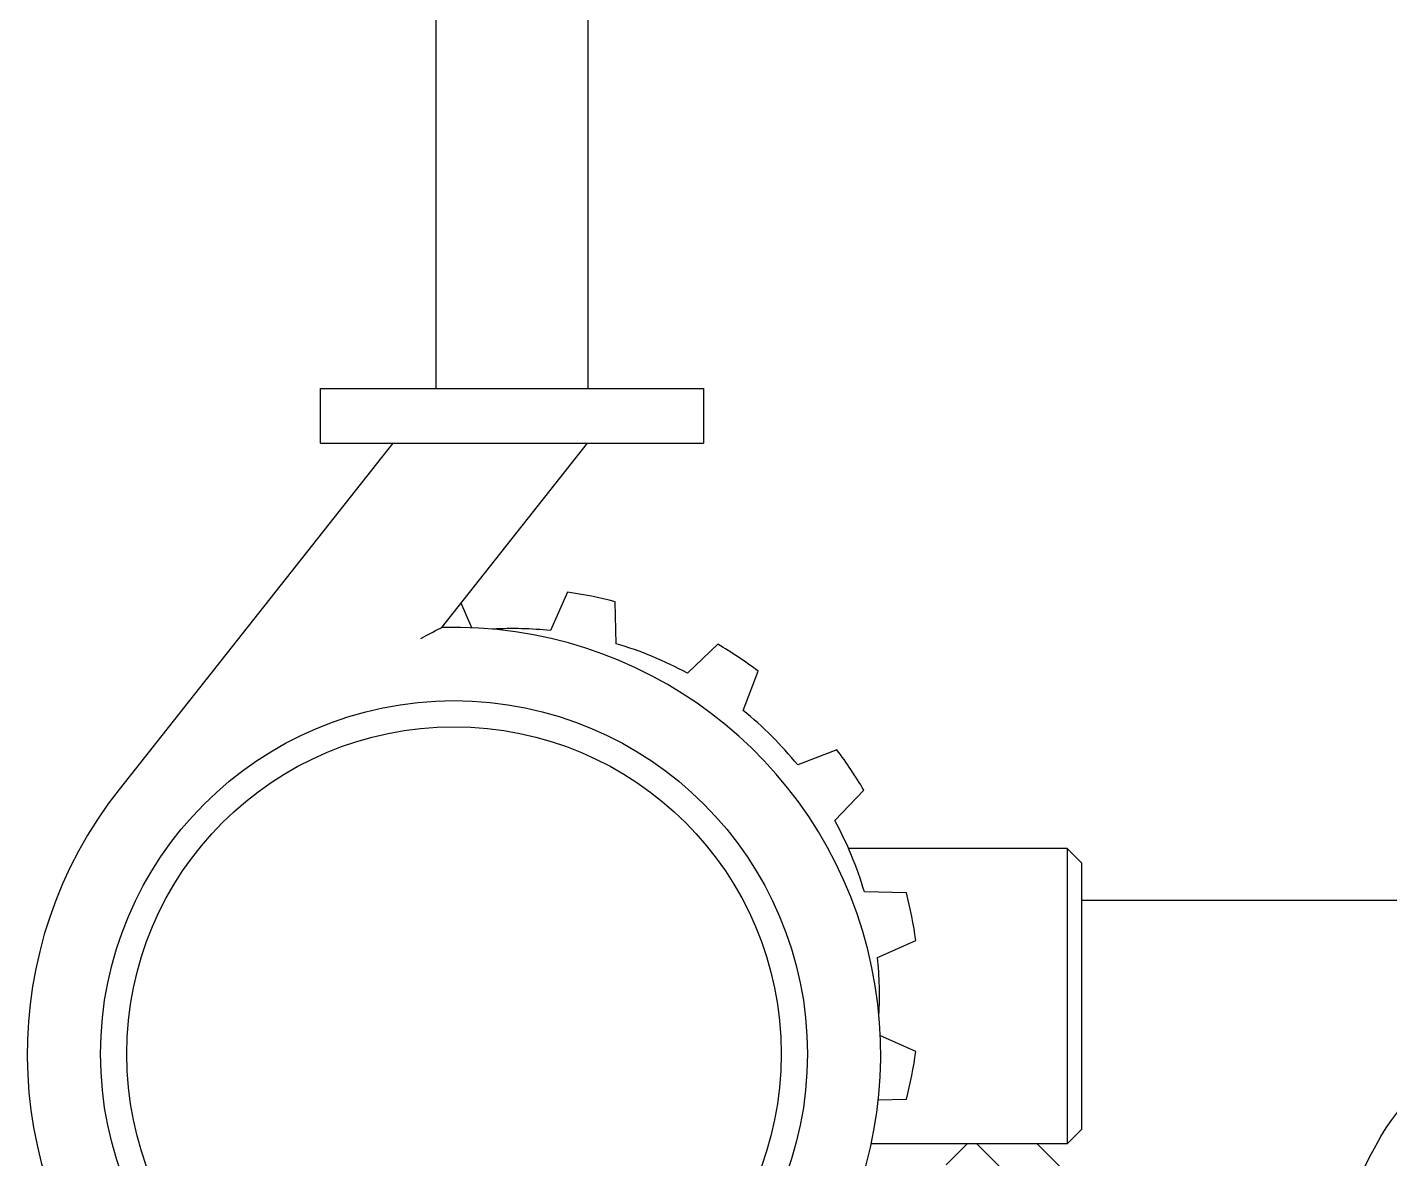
# Model space of a CAD drawing. Header units: inches. Extents: x 3128 to 3569, y 1222 to 1501.
# Drawn here: x 3432.41 to 3460.43, y 1303.96 to 1327.24 of the extents above; entities that cross this region are included whole.
import ezdxf

# ---------------------------------------------------------------- set-up
doc = ezdxf.new("R2010")
doc.units = ezdxf.units.IN
doc.header["$MEASUREMENT"] = 0
doc.layers.add('WDPUMP', color=7, linetype='Continuous')

msp = doc.modelspace()

# ---------------------------------------------------------------- linework, layer by layer
at = {"layer": 'WDPUMP', "color": 0, "linetype": 'Continuous'}
for p, q in [((3440.8125, 1338.325), (3440.8125, 1319.806)), ((3443.9375, 1338.325), (3443.9375, 1319.806)), ((3438.4375, 1318.681), (3438.4375, 1319.806)), ((3438.4375, 1319.806), (3446.3125, 1319.806)), ((3446.3125, 1319.806), (3446.3125, 1318.681)), ((3439.9304, 1318.681), (3434.3003, 1311.5568)), ((3438.4375, 1318.681), (3446.3125, 1318.681)), ((3440.9323, 1314.8873), (3443.9304, 1318.681)), ((3441.554, 1314.8832), (3441.3302, 1315.3907)), ((3443.5173, 1315.6128), (3443.169, 1314.8232)), ((3444.5176, 1314.5549), (3444.4981, 1315.4177)), ((3440.9323, 1314.8873), (3440.9323, 1314.8873)), ((3446.6092, 1314.5433), (3445.9853, 1313.9471)), ((3447.1286, 1313.1832), (3447.4407, 1313.9878)), ((3449.0565, 1312.3721), (3448.2519, 1312.0599)), ((3449.0158, 1310.9167), (3449.6121, 1311.5406)), ((3453.7911, 1310.3447), (3449.2963, 1310.3447)), ((3453.7911, 1310.3447), (3453.7911, 1304.2672)), ((3454.095, 1310.0409), (3453.7911, 1310.3447)), ((3454.095, 1304.5711), (3454.095, 1310.0409)), ((3450.4866, 1309.4295), (3449.6238, 1309.449)), ((3454.095, 1309.2755), (3461.526, 1309.2755)), ((3449.8921, 1308.1005), (3450.6817, 1308.4487)), ((3450.6818, 1306.1637), (3449.9522, 1306.4854)), ((3449.9088, 1305.1698), (3450.4867, 1305.1829)), ((3453.7911, 1304.2672), (3454.095, 1304.5711)), ((3453.7911, 1304.2672), (3449.763, 1304.2672)), ((3451.7388, 1304.2672), (3451.308, 1303.8364)), ((3451.9379, 1304.2672), (3456.7881, 1299.417)), ((3453.1753, 1304.2672), (3457.4068, 1300.0357))]:
    msp.add_line(p, q, dxfattribs=at)
at = {"layer": 'WDPUMP', "color": 0, "linetype": 'Continuous', "flags": 128}
msp.add_lwpolyline([(3440.5007, 1314.6636), (3440.5013, 1314.6639), (3440.6264, 1314.7302), (3440.7494, 1314.7944), (3440.8068, 1314.8242), (3440.8608, 1314.8519), (3440.9069, 1314.8752), (3440.9262, 1314.8847), (3440.9323, 1314.8873)], dxfattribs=at)
at = {"layer": 'WDPUMP', "color": 0, "linetype": 'Continuous'}
for radius in [7.2676, 6.73]:
    msp.add_circle((3441.185, 1306.116), radius, dxfattribs=at)
for centre, radius, start, end in [((3442.375, 1307.306), 8.385, 75.33293, 82.17011), ((3441.185, 1306.116), 8.775, 141.68139, 91.64981), ((3442.375, 1307.306), 7.559, 83.96985, 92.98265), ((3442.375, 1307.306), 7.559, 61.46985, 73.53319), ((3442.375, 1307.306), 8.385, 52.83293, 59.67011), ((3442.375, 1307.306), 7.559, 38.96985, 51.03319), ((3442.375, 1307.306), 8.385, 30.33293, 37.17011), ((3442.375, 1307.306), 7.559, 16.46985, 28.53319), ((3442.375, 1307.306), 8.385, 7.83293, 14.67011), ((3442.375, 1307.306), 7.559, 357.01735, 6.03319), ((3442.375, 1307.306), 8.385, 345.33293, 352.17011)]:
    msp.add_arc(centre, radius, start, end, dxfattribs=at)
msp.add_open_spline([(3456.6997, 1300.7428), (3457.458, 1301.4652), (3459.6693, 1302.237), (3460.1444, 1304.7023), (3461.026, 1305.3364)], degree=3, knots=[0, 0, 0, 0, 3.1418541, 6.3996662, 6.3996662, 6.3996662, 6.3996662], dxfattribs=at)

doc.saveas('drawing.dxf')
